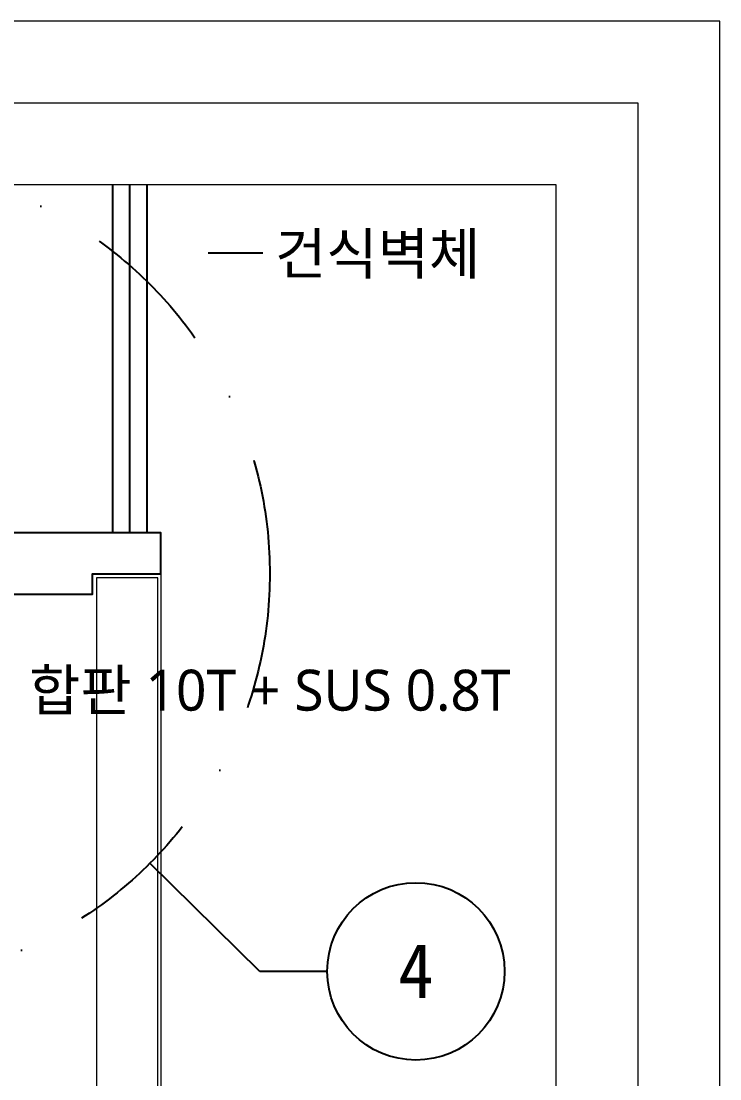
# Model space of a CAD drawing. Header units: millimetres. Extents: x 232323 to 272954, y -5343 to 8721.
# Drawn here: x 249166 to 249678, y -946 to -171 of the extents above; entities that cross this region are included whole.
import ezdxf
from ezdxf.enums import TextEntityAlignment as Align

# ---------------------------------------------------------------- set-up
doc = ezdxf.new("R2010")
doc.units = ezdxf.units.MM
doc.header["$MEASUREMENT"] = 0
doc.linetypes.add('DASHDOTX2', pattern=[2, 1, -0.5, 0, -0.5])
for name, color, linetype, lineweight in [('A-DWXM-DOOR', 4, 'CONTINUOUS', 25), ('A-DWXM-ELEV', 8, 'CONTINUOUS', 18), ('A-ELEV-LIN3', 8, 'CONTINUOUS', 18), ('A-MKXS-LEAD', 7, 'CONTINUOUS', 25), ('A-MKXS-MAK2', 3, 'DASHDOTX2', 25), ('A-MKXS-TEXT2', 7, 'CONTINUOUS', 25), ('A-WAXM-DRYW', 4, 'CONTINUOUS', 25), ('A-XXXX-TXT2', 3, 'CONTINUOUS', 25)]:
    doc.layers.add(name, color=color, linetype=linetype, lineweight=lineweight)
doc.layers.add('A-XXXX-NPLT', color=144, linetype='CONTINUOUS', lineweight=15, plot=False)
doc.styles.add('돋움체', font='')
doc.styles.add('맑은고딕', font='malgun.ttf')
doc.styles.get('돋움체').set_extended_font_data('DotumChe')

msp = doc.modelspace()

# ---------------------------------------------------------------- linework, layer by layer
at = {"layer": 'A-DWXM-DOOR'}
msp.add_lwpolyline([(249267.89, -575.95), (249267.89, -545.95), (249097.89, -545.95), (249097.89, -575.95), (249147.89, -575.95), (249147.89, -590.95), (249217.89, -590.95), (249217.89, -575.95), (249267.89, -575.95)], dxfattribs=at)
at = {"layer": 'A-DWXM-ELEV'}
msp.add_lwpolyline([(249220.89, -2768.95), (249265.89, -2768.95), (249265.89, -578.95), (249220.89, -578.95)], close=True, dxfattribs=at)
at = {"layer": 'A-ELEV-LIN3'}
msp.add_line((249267.89, -575.95), (249267.89, -2770.95), dxfattribs=at)
at = {"layer": 'A-MKXS-LEAD'}
msp.add_line((249302.69, -340.86), (249342.69, -340.86), dxfattribs=at)
msp.add_lwpolyline([(249257.89, -418.45, 0, 10, 0), (249272.89, -392.47, 0, 0, 0), (249302.69, -340.86, 0, 0, 0)], format="xyseb", dxfattribs=at)
at = {"layer": 'A-MKXS-MAK2', "linetype": 'Continuous'}
for p, q in [((249340.67, -867.33), (249260.02, -788.09)), ((249390.01, -867.33), (249340.67, -867.33))]:
    msp.add_line(p, q, dxfattribs=at)
at = {"layer": 'A-MKXS-MAK2', "ltscale": 100}
msp.add_circle((249047.89, -575.95), 300, dxfattribs=at)
at = {"layer": 'A-MKXS-MAK2', "linetype": 'Continuous'}
msp.add_circle((249455.01, -867.33), 65, dxfattribs=at)
at = {"layer": 'A-WAXM-DRYW'}
for p, q in [((249232.89, -545.95), (249232.89, -290.95)), ((249245.39, -545.95), (249245.39, -290.95)), ((249257.89, -545.95), (249257.89, -290.95))]:
    msp.add_line(p, q, dxfattribs=at)
at = {"layer": 'A-XXXX-NPLT'}
for points in [[(249677.89, -3010.95), (249677.89, -170.95), (248237.89, -170.95), (248237.89, -3010.95)], [(249617.89, -2950.95), (249617.89, -230.95), (248297.89, -230.95), (248297.89, -2950.95)], [(249557.89, -2890.95), (249557.89, -290.95), (248357.89, -290.95), (248357.89, -2890.95)]]:
    msp.add_lwpolyline(points, close=True, dxfattribs=at)

# ---------------------------------------------------------------- texts
at = {"layer": 'A-MKXS-TEXT2', "style": '돋움체'}
msp.add_text('4', height=40, dxfattribs=at).set_placement((249455.01, -866.77), align=Align.MIDDLE)
at = {"layer": 'A-XXXX-TXT2', "style": '맑은고딕'}
for s, p in [('건식벽체', (249351.65, -341.38)), ('합판 10T + SUS 0.8T ', (249171.32, -661.27))]:
    msp.add_text(s, height=30, dxfattribs=at).set_placement(p, align=Align.MIDDLE_LEFT)

doc.saveas('drawing.dxf')
